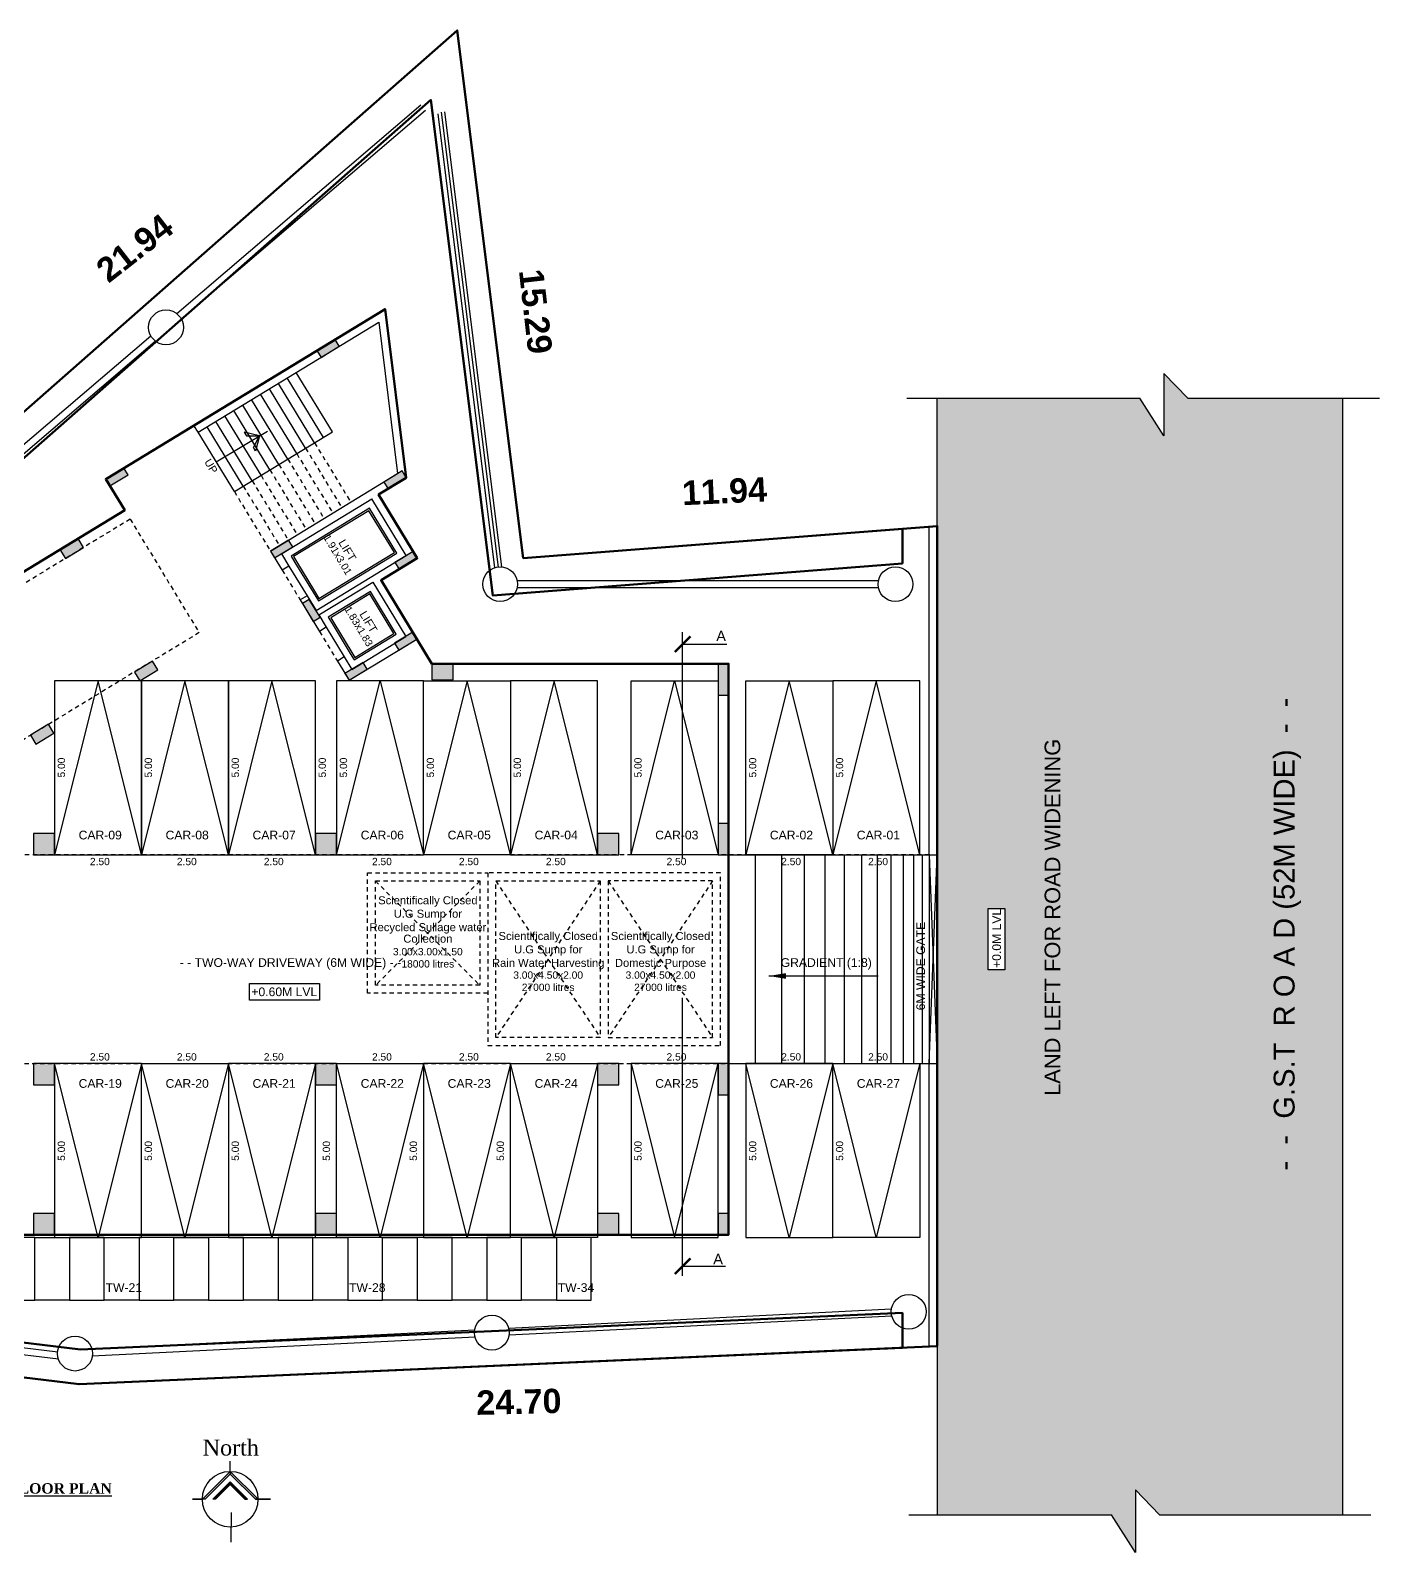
# Model space of a CAD drawing. Header units: metres. Extents: x 0 to 413, y 0 to 124.
# Drawn here: x 52.45 to 91.24, y 25.23 to 68.99 of the extents above; entities that cross this region are included whole.
import ezdxf
from ezdxf.enums import TextEntityAlignment as Align

# ---------------------------------------------------------------- set-up
doc = ezdxf.new("R2010")
doc.units = ezdxf.units.M
doc.header["$LTSCALE"] = 0.5
doc.header["$MEASUREMENT"] = 0
doc.linetypes.add('11010-XREF_SECT REF1$0${ Wide Dash }', pattern=[12, 4, -2, 4, -2])
doc.linetypes.add('HIDDEN', pattern=[0.375, 0.25, -0.125])
doc.layers.add('DIM', color=5, linetype='Continuous')
doc.styles.add('Arial', font='times.ttf', dxfattribs={"height": 9})
doc.styles.add('ARIAL-TITLE', font='arialbd.ttf')
doc.styles.add('Ramesh', font='romantic.ttf')
doc.styles.get("Standard").update_dxf_attribs({"font": 'arial.ttf'})
doc.dimstyles.new('ISO-25', dxfattribs={"dimtxt": 2.5, "dimasz": 2.5, "dimexe": 1.25, "dimexo": 0.625, "dimtad": 1, "dimtxsty": 'Standard', "dimcen": 2.5, "dimadec": 0, "dimazin": 0, "dimtfac": 1, "dimtmove": 0, "dimatfit": 3, "dimfxl": 0, "dimarcsym": 0})
doc.dimstyles.new('Metre 1', dxfattribs={"dimscale": 0.05, "dimtxt": 7.5, "dimasz": 6, "dimexe": 5, "dimexo": 4, "dimgap": 1.5, "dimtad": 1, "dimzin": 3, "dimdsep": 46, "dimtxsty": 'Arial', "dimblk": 'ARCHTICK', "dimcen": 0.09, "dimdle": 4, "dimse1": 1, "dimse2": 1, "dimsd1": 1, "dimsd2": 1, "dimclrd": 1, "dimclre": 1, "dimclrt": 1, "dimadec": 0, "dimazin": 0, "dimtfac": 1, "dimtofl": 0, "dimtmove": 2, "dimatfit": 0, "dimldrblk": 'ARCHTICK', "dimfxl": 0, "dimtolj": 1, "dimtzin": 0, "dimarcsym": 0})

# ---------------------------------------------------------------- blocks, each defined once
blk = doc.blocks.new('_ArchTick')
at = {"layer": 'DIM', "color": 0, "const_width": 0.15}
blk.add_lwpolyline([(-0.5, -0.5), (0.5, 0.5)], dxfattribs=at)

msp = doc.modelspace()

# ---------------------------------------------------------------- hatches: boundary and pattern name
h = msp.add_hatch(color=7)
h.dxf.hatch_style = 1
h.paths.add_polyline_path([(31.153, 36.027), (31.763, 36.027), (31.763, 36.637), (31.153, 36.637)])
h.paths.add_polyline_path([(31.153, 39.979), (31.763, 39.979), (31.763, 40.589), (31.153, 40.589)])
h.paths.add_polyline_path([(35.652, 35.303), (36.102, 35.303), (36.102, 36.257), (35.652, 36.257)])
h.paths.add_polyline_path([(43.652, 35.303), (43.882, 35.303), (43.882, 35.913), (43.652, 35.913)])
h.paths.add_polyline_path([(43.882, 38.68), (43.652, 38.68), (43.652, 39.29), (43.882, 39.29)])
h.paths.add_polyline_path([(46.922, 38.68), (47.222, 38.68), (47.222, 39.29), (46.922, 39.29)])
h.paths.add_polyline_path([(46.922, 34.371), (47.222, 34.371), (47.222, 34.981), (46.922, 34.981)])
h.paths.add_polyline_path([(52.534, 34.371), (53.144, 34.371), (53.144, 34.981), (52.534, 34.981)])
h.paths.add_polyline_path([(52.534, 38.68), (53.144, 38.68), (53.144, 39.29), (52.534, 39.29)])
h.paths.add_polyline_path([(60.644, 38.68), (61.254, 38.68), (61.254, 39.29), (60.644, 39.29)])
h.paths.add_polyline_path([(60.644, 34.371), (61.254, 34.371), (61.254, 34.981), (60.644, 34.981)])
h.paths.add_polyline_path([(68.754, 34.371), (69.364, 34.371), (69.364, 34.981), (68.754, 34.981)])
h.paths.add_polyline_path([(68.754, 38.68), (69.364, 38.68), (69.364, 39.29), (68.754, 39.29)])
h.paths.add_polyline_path([(72.222, 38.39), (72.522, 38.39), (72.522, 39.29), (72.222, 39.29)])
h.paths.add_polyline_path([(72.222, 34.371), (72.522, 34.371), (72.522, 34.981), (72.222, 34.981)])
h.paths.add_polyline_path([(72.222, 45.29), (72.522, 45.29), (72.522, 46.19), (72.222, 46.19)])
h.paths.add_polyline_path([(68.754, 45.29), (69.364, 45.29), (69.364, 45.9), (68.754, 45.9)])
h.paths.add_polyline_path([(72.222, 49.884), (72.522, 49.884), (72.522, 50.784), (72.222, 50.784)])
h.paths.add_polyline_path([(63.992, 50.324), (64.602, 50.324), (64.602, 50.784), (63.992, 50.784)])
h.paths.add_polyline_path([(60.644, 45.29), (61.254, 45.29), (61.254, 45.9), (60.644, 45.9)])
h.paths.add_polyline_path([(52.534, 45.29), (53.144, 45.29), (53.144, 45.9), (52.534, 45.9)])
h.paths.add_polyline_path([(52.45, 48.727), (52.606, 48.47), (53.127, 48.787), (52.972, 49.044)])
h.paths.add_polyline_path([(55.44, 50.546), (55.596, 50.29), (56.117, 50.607), (55.961, 50.863)])
h.paths.add_polyline_path([(54.616, 56.094), (54.736, 55.897), (55.257, 56.214), (55.137, 56.411)])
h.paths.add_polyline_path([(53.298, 54.066), (53.454, 53.809), (53.976, 54.126), (53.82, 54.383)])
h.paths.add_polyline_path([(50.309, 52.246), (50.465, 51.99), (50.986, 52.307), (50.83, 52.563)])
h.paths.add_polyline_path([(44.782, 48.883), (44.938, 48.626), (45.459, 48.943), (45.303, 49.2)])
h.paths.add_polyline_path([(45, 45.29), (45.45, 45.29), (45.45, 45.9), (45, 45.9)])
h.paths.add_polyline_path([(40.266, 45.608), (40.032, 45.992), (39.511, 45.675), (39.745, 45.291)])
h.paths.add_polyline_path([(60.688, 59.789), (60.808, 59.592), (61.329, 59.91), (61.209, 60.106)])
h.paths.add_polyline_path([(62.614, 56.009), (62.734, 55.813), (63.255, 56.13), (63.136, 56.327)])
h.paths.add_polyline_path([(59.352, 54.024), (59.472, 53.828), (59.993, 54.145), (59.873, 54.341)])
h.paths.add_polyline_path([(62.932, 53.698), (63.052, 53.501), (63.573, 53.818), (63.453, 54.015)])
h.paths.add_polyline_path([(60.584, 52), (60.781, 52.119), (60.469, 52.632), (60.272, 52.512)])
h.paths.add_polyline_path([(62.92, 51.372), (63.039, 51.176), (63.56, 51.493), (63.441, 51.689)])
h.paths.add_polyline_path([(61.494, 50.505), (61.614, 50.308), (62.135, 50.625), (62.015, 50.822)])
at = {"lineweight": 20, "ltscale": 0.5}
h = msp.add_hatch(color=2, dxfattribs=at)
h.dxf.hatch_style = 1
h.paths.add_polyline_path([(90.176, 58.419), (85.732, 58.419), (85.038, 59.133), (85.038, 57.333), (84.346, 58.419), (78.522, 58.419), (78.522, 54.744), (78.522, 31.167), (78.522, 26.32), (83.529, 26.32), (84.221, 25.234), (84.221, 27.035), (84.914, 26.32), (90.176, 26.32)])
h.paths.add_polyline_path([(80.469, 41.983), (79.99, 41.983), (79.99, 43.744), (80.469, 43.744)], flags=16)
h.paths.add_polyline_path([(80.423, 41.977), (80.423, 43.803), (80.04, 43.803), (80.04, 41.977)], flags=24)
h.paths.add_polyline_path([(82.184, 38.244), (82.184, 48.746), (81.486, 48.746), (81.486, 38.244)], flags=24)
h.paths.add_polyline_path([(89.17, 36.02), (89.17, 50.244), (87.989, 50.244), (87.989, 36.02)], flags=24)

# ---------------------------------------------------------------- linework, layer by layer
at = {"color": 7}
for p, q in [((56.656, 60.849), (63.676, 66.848)), ((56.786, 60.697), (63.806, 66.696)), ((64.164, 66.593), (65.795, 53.545)), ((64.259, 66.642), (65.895, 53.557)), ((64.358, 66.654), (65.994, 53.569)), ((48.939, 54.256), (55.911, 60.213)), ((49.069, 54.104), (56.041, 60.061)), ((85.038, 59.133), (85.038, 57.333)), ((85.038, 59.133), (85.732, 58.419)), ((77.645, 58.419), (84.346, 58.419)), ((78.522, 54.744), (78.522, 58.419)), ((85.038, 57.333), (84.346, 58.419)), ((85.732, 58.419), (91.24, 58.419)), ((90.176, 58.419), (90.176, 26.32)), ((57.793, 56.587), (59.27, 57.475)), ((58.6, 57.44), (58.662, 57.338)), ((59.037, 57.335), (58.6, 57.44)), ((58.662, 57.338), (59.037, 57.335)), ((58.864, 57.002), (59.037, 57.335)), ((59.037, 57.335), (58.925, 56.899)), ((58.925, 56.899), (58.864, 57.002)), ((78.292, 45.29), (78.292, 54.726)), ((76.83, 53.171), (66.445, 53.171)), ((76.83, 52.971), (66.445, 52.971)), ((72.522, 45.29), (78.292, 45.29)), ((73.292, 45.29), (73.292, 39.29)), ((74.042, 45.29), (74.042, 39.29)), ((74.692, 45.29), (74.692, 39.29)), ((75.292, 45.29), (75.292, 39.29)), ((75.842, 45.29), (75.842, 39.29)), ((76.342, 45.29), (76.342, 39.29)), ((76.792, 45.29), (76.792, 39.29)), ((77.192, 45.29), (77.192, 39.29)), ((77.542, 45.29), (77.542, 39.29)), ((77.842, 45.29), (77.842, 39.29)), ((78.092, 45.29), (78.092, 39.29)), ((78.292, 45.29), (78.292, 39.29)), ((78.292, 39.29), (78.522, 45.29)), ((78.292, 45.29), (78.522, 39.29)), ((78.292, 45.29), (78.522, 45.29)), ((72.522, 39.29), (78.292, 39.29)), ((78.292, 31.167), (78.292, 39.29)), ((78.292, 39.29), (78.522, 39.29)), ((42.281, 32.132), (53.256, 30.799)), ((42.305, 32.33), (53.234, 31.003)), ((77.207, 32.231), (66.201, 31.679)), ((77.217, 32.031), (66.211, 31.479)), ((65.223, 31.63), (54.216, 31.078)), ((65.233, 31.43), (54.226, 30.878)), ((78.522, 31.167), (78.522, 26.32)), ((57.395, 26.767), (58.194, 27.567)), ((58.194, 27.567), (58.194, 27.864)), ((58.194, 27.567), (58.994, 26.767)), ((57.471, 26.767), (58.194, 27.491)), ((57.699, 26.767), (58.194, 27.263)), ((57.775, 26.767), (58.194, 27.187)), ((58.194, 27.56), (58.194, 27.491)), ((58.194, 27.491), (58.918, 26.767)), ((58.194, 27.263), (58.194, 27.187)), ((58.194, 27.263), (58.69, 26.767)), ((58.194, 27.187), (58.614, 26.767)), ((57.471, 26.767), (57.111, 26.767)), ((57.111, 26.767), (57.402, 26.767)), ((57.775, 26.767), (57.699, 26.767)), ((58.69, 26.767), (58.614, 26.767)), ((58.614, 26.767), (58.69, 26.767)), ((58.918, 26.767), (59.349, 26.767)), ((59.349, 26.767), (58.918, 26.767)), ((84.221, 27.035), (84.221, 25.234)), ((84.221, 27.035), (84.914, 26.32)), ((58.223, 26.387), (58.223, 25.975)), ((77.71, 26.32), (83.529, 26.32)), ((84.221, 25.234), (83.529, 26.32)), ((84.914, 26.32), (90.987, 26.32)), ((58.223, 25.537), (58.223, 25.968))]:
    msp.add_line(p, q, dxfattribs=at)
at = {"color": 7, "ltscale": 10}
for p, q in [((57.153, 57.638), (62.649, 60.982)), ((62.649, 60.982), (63.255, 56.13)), ((57.273, 57.441), (62.464, 60.601)), ((62.464, 60.601), (63.008, 56.249)), ((61.132, 57.448), (60.092, 59.157)), ((60.363, 56.98), (59.323, 58.689)), ((60.619, 57.136), (59.579, 58.845)), ((60.875, 57.292), (59.836, 59.001)), ((59.594, 56.513), (58.554, 58.221)), ((59.85, 56.669), (58.811, 58.377)), ((60.107, 56.825), (59.067, 58.533)), ((59.081, 56.201), (58.042, 57.909)), ((59.338, 56.357), (58.298, 58.065)), ((57.273, 57.441), (57.153, 57.638)), ((58.313, 55.733), (57.273, 57.441)), ((58.569, 55.889), (57.529, 57.597)), ((58.825, 56.045), (57.785, 57.753)), ((58.313, 55.733), (61.132, 57.448)), ((59.352, 54.024), (63.008, 56.249)), ((62.46, 55.646), (63.255, 56.13)), ((59.668, 53.947), (62.265, 55.528)), ((59.352, 54.024), (59.688, 53.473)), ((59.668, 53.947), (59.884, 53.593)), ((60.661, 52.316), (63.258, 53.896)), ((59.884, 53.593), (59.688, 53.473)), ((59.884, 53.593), (60.404, 52.739)), ((62.531, 53.184), (63.573, 53.818)), ((60.739, 52.188), (62.293, 53.133)), ((62.293, 53.133), (63.244, 51.57)), ((62.531, 53.184), (63.56, 51.493)), ((60.404, 52.739), (60.207, 52.619)), ((60.207, 52.619), (60.759, 51.714)), ((60.404, 52.739), (60.661, 52.316)), ((60.739, 52.188), (60.955, 51.833)), ((60.955, 51.833), (60.759, 51.714)), ((60.955, 51.833), (61.475, 50.979)), ((61.614, 50.308), (63.56, 51.493)), ((61.691, 50.624), (63.244, 51.57)), ((61.475, 50.979), (61.278, 50.859)), ((61.278, 50.859), (61.614, 50.308)), ((61.475, 50.979), (61.691, 50.624))]:
    msp.add_line(p, q, dxfattribs=at)
at = {"color": 7, "linetype": 'HIDDEN'}
for p, q in [((57.153, 57.638), (54.616, 56.094)), ((60.363, 56.98), (61.403, 55.272)), ((60.619, 57.136), (61.659, 55.428)), ((59.594, 56.513), (60.634, 54.804)), ((59.85, 56.669), (60.89, 54.96)), ((60.107, 56.825), (61.146, 55.116)), ((55.161, 55.199), (54.616, 56.094)), ((58.825, 56.045), (59.865, 54.336)), ((59.081, 56.201), (60.121, 54.492)), ((59.338, 56.357), (60.377, 54.648)), ((58.313, 55.733), (59.352, 54.024)), ((58.569, 55.889), (59.609, 54.18)), ((55.161, 55.199), (31.153, 40.589)), ((55.316, 54.942), (42.946, 47.415)), ((55.316, 54.942), (57.301, 51.679)), ((59.688, 53.473), (60.207, 52.619)), ((57.301, 51.679), (44.932, 44.151)), ((60.759, 51.714), (61.278, 50.859)), ((63.56, 51.493), (63.992, 50.784)), ((63.992, 50.784), (72.522, 50.784)), ((72.522, 50.784), (72.522, 34.371)), ((78.292, 45.29), (33.152, 45.29)), ((62.372, 44.54), (65.372, 41.54)), ((65.372, 44.54), (62.372, 41.54)), ((65.832, 44.54), (68.832, 40.04)), ((68.832, 44.54), (65.832, 40.04)), ((72.062, 44.54), (69.062, 40.04)), ((69.062, 44.54), (72.062, 40.04)), ((33.152, 39.29), (78.292, 39.29)), ((47.152, 34.371), (72.522, 34.371))]:
    msp.add_line(p, q, dxfattribs=at)
at = {"color": 7, "linetype": 'ByBlock'}
for p, q in [((63.573, 53.818), (62.46, 55.646)), ((63.258, 53.896), (62.265, 55.528))]:
    msp.add_line(p, q, dxfattribs=at)
at = {"color": 114, "linetype": 'ByBlock', "lineweight": 60}
msp.add_lwpolyline([(78.522, 31.167), (53.85, 30.072), (53.85, 30.072), (28.866, 33.106), (5.831, 27.658), (5.478, 28.69), (48.242, 54.502), (64.721, 68.99), (64.721, 68.99), (64.721, 68.99), (66.618, 53.821), (78.522, 54.744), (78.522, 31.167)], dxfattribs=at)
at = {"color": 7, "linetype": 'ByBlock', "lineweight": 60}
msp.add_lwpolyline([(77.522, 53.663), (77.522, 54.666), (66.618, 53.821), (64.721, 68.99), (64.721, 68.99), (64.721, 68.99), (48.242, 54.502), (5.478, 28.69), (5.831, 27.658), (28.866, 33.106), (53.85, 30.072), (53.85, 30.072), (77.522, 31.123), (77.522, 32.124), (53.888, 31.075), (28.81, 34.12), (8.419, 29.297), (48.835, 53.692), (63.963, 66.992), (65.744, 52.75)], close=True, dxfattribs=at)
at = {"color": 1, "lineweight": 60, "ltscale": 0.5}
msp.add_lwpolyline([(31.153, 36.027), (31.153, 40.589), (55.161, 55.199), (54.616, 56.094), (62.649, 60.982), (63.255, 56.13), (62.46, 55.646), (63.573, 53.818), (62.531, 53.184), (63.992, 50.784), (72.522, 50.784), (72.522, 34.371), (43.652, 34.371), (43.652, 35.303), (35.652, 35.303), (35.652, 36.027), (31.153, 36.027)], close=True, dxfattribs=at)
at = {"color": 7, "linetype": 'ByBlock'}
for points in [[(60.688, 59.789), (60.808, 59.592), (61.329, 59.91), (61.209, 60.106)], [(54.616, 56.094), (54.736, 55.897), (55.257, 56.214), (55.137, 56.411)], [(62.614, 56.009), (62.734, 55.813), (63.255, 56.13), (63.136, 56.327)], [(53.298, 54.066), (53.454, 53.809), (53.976, 54.126), (53.82, 54.383)], [(59.352, 54.024), (59.472, 53.828), (59.993, 54.145), (59.873, 54.341)], [(62.932, 53.698), (63.052, 53.501), (63.573, 53.818), (63.453, 54.015)], [(60.584, 52), (60.781, 52.119), (60.469, 52.632), (60.272, 52.512)], [(62.92, 51.372), (63.039, 51.176), (63.56, 51.493), (63.441, 51.689)], [(55.44, 50.546), (55.596, 50.29), (56.117, 50.607), (55.961, 50.863)], [(61.494, 50.505), (61.614, 50.308), (62.135, 50.625), (62.015, 50.822)], [(63.992, 50.324), (64.602, 50.324), (64.602, 50.784), (63.992, 50.784)], [(72.222, 49.884), (72.522, 49.884), (72.522, 50.784), (72.222, 50.784)], [(52.45, 48.727), (52.606, 48.47), (53.127, 48.787), (52.972, 49.044)], [(72.222, 45.29), (72.522, 45.29), (72.522, 46.19), (72.222, 46.19)], [(52.534, 45.29), (53.144, 45.29), (53.144, 45.9), (52.534, 45.9)], [(60.644, 45.29), (61.254, 45.29), (61.254, 45.9), (60.644, 45.9)], [(68.754, 45.29), (69.364, 45.29), (69.364, 45.9), (68.754, 45.9)], [(52.534, 38.68), (53.144, 38.68), (53.144, 39.29), (52.534, 39.29)], [(60.644, 38.68), (61.254, 38.68), (61.254, 39.29), (60.644, 39.29)], [(68.754, 38.68), (69.364, 38.68), (69.364, 39.29), (68.754, 39.29)], [(72.222, 38.39), (72.522, 38.39), (72.522, 39.29), (72.222, 39.29)], [(52.534, 34.371), (53.144, 34.371), (53.144, 34.981), (52.534, 34.981)], [(60.644, 34.371), (61.254, 34.371), (61.254, 34.981), (60.644, 34.981)], [(68.754, 34.371), (69.364, 34.371), (69.364, 34.981), (68.754, 34.981)], [(72.222, 34.371), (72.522, 34.371), (72.522, 34.981), (72.222, 34.981)]]:
    msp.add_lwpolyline(points, close=True, dxfattribs=at)
at = {"color": 7}
for points in [[(62.983, 53.963), (62.198, 55.253), (59.943, 53.881), (60.055, 53.697), (60.575, 52.843), (60.728, 52.591)], [(62.914, 53.98), (62.181, 55.184), (60.012, 53.864), (60.098, 53.723), (60.618, 52.869), (60.745, 52.659)], [(62.226, 52.858), (61.014, 52.121), (61.126, 51.937), (61.646, 51.083), (61.757, 50.899), (62.969, 51.637)], [(62.209, 52.79), (61.083, 52.104), (61.169, 51.963), (61.688, 51.109), (61.774, 50.968), (62.901, 51.653)], [(55.644, 50.29), (53.144, 50.29), (53.144, 45.29), (55.644, 45.29)], [(58.144, 50.29), (55.644, 50.29), (55.644, 45.29), (58.144, 45.29)], [(60.644, 50.29), (58.144, 50.29), (58.144, 45.29), (60.644, 45.29)], [(63.754, 50.29), (61.254, 50.29), (61.254, 45.29), (63.754, 45.29)], [(63.754, 50.29), (66.254, 50.29), (66.254, 45.29), (63.754, 45.29)], [(68.754, 50.29), (66.254, 50.29), (66.254, 45.29), (68.754, 45.29)], [(69.722, 50.29), (72.222, 50.29), (72.222, 45.29), (69.722, 45.29)], [(73.018, 50.29), (75.518, 50.29), (75.518, 45.29), (73.018, 45.29)], [(78.018, 50.29), (75.518, 50.29), (75.518, 45.29), (78.018, 45.29)], [(79.99, 41.983), (79.99, 43.744), (80.469, 43.744), (80.469, 41.983)], [(58.746, 41.594), (60.761, 41.594), (60.761, 41.115), (58.746, 41.115)], [(53.144, 34.29), (55.644, 34.29), (55.644, 39.29), (53.144, 39.29)], [(58.144, 34.29), (55.644, 34.29), (55.644, 39.29), (58.144, 39.29)], [(58.144, 34.29), (60.644, 34.29), (60.644, 39.29), (58.144, 39.29)], [(63.754, 34.29), (61.254, 34.29), (61.254, 39.29), (63.754, 39.29)], [(63.754, 34.29), (66.254, 34.29), (66.254, 39.29), (63.754, 39.29)], [(68.754, 34.29), (66.254, 34.29), (66.254, 39.29), (68.754, 39.29)], [(69.722, 34.29), (72.222, 34.29), (72.222, 39.29), (69.722, 39.29)], [(73.018, 34.29), (75.518, 34.29), (75.518, 39.29), (73.018, 39.29)], [(78.018, 34.29), (75.518, 34.29), (75.518, 39.29), (78.018, 39.29)], [(51.574, 32.49), (52.574, 32.49), (52.574, 34.29), (51.574, 34.29)], [(53.574, 32.49), (52.574, 32.49), (52.574, 34.29), (53.574, 34.29)], [(53.574, 32.49), (54.574, 32.49), (54.574, 34.29), (53.574, 34.29)], [(55.574, 32.49), (54.574, 32.49), (54.574, 34.29), (55.574, 34.29)], [(55.574, 32.49), (56.574, 32.49), (56.574, 34.29), (55.574, 34.29)], [(57.574, 32.49), (56.574, 32.49), (56.574, 34.29), (57.574, 34.29)], [(57.574, 32.49), (58.574, 32.49), (58.574, 34.29), (57.574, 34.29)], [(59.574, 32.49), (58.574, 32.49), (58.574, 34.29), (59.574, 34.29)], [(59.574, 32.49), (60.574, 32.49), (60.574, 34.29), (59.574, 34.29)], [(61.574, 32.49), (60.574, 32.49), (60.574, 34.29), (61.574, 34.29)], [(61.574, 32.49), (62.574, 32.49), (62.574, 34.29), (61.574, 34.29)], [(63.574, 32.49), (62.574, 32.49), (62.574, 34.29), (63.574, 34.29)], [(63.574, 32.49), (64.574, 32.49), (64.574, 34.29), (63.574, 34.29)], [(65.574, 32.49), (64.574, 32.49), (64.574, 34.29), (65.574, 34.29)], [(65.574, 32.49), (66.574, 32.49), (66.574, 34.29), (65.574, 34.29)], [(67.574, 32.49), (66.574, 32.49), (66.574, 34.29), (67.574, 34.29)], [(67.574, 32.49), (68.574, 32.49), (68.574, 34.29), (67.574, 34.29)]]:
    msp.add_lwpolyline(points, close=True, dxfattribs=at)
at = {"color": 7, "linetype": '11010-XREF_SECT REF1$0${ Wide Dash }', "ltscale": 4}
msp.add_lwpolyline([(71.202, 33.185), (71.202, 51.69)], dxfattribs=at)
at = {"color": 7}
for points in [[(55.644, 45.29), (54.394, 50.29), (53.144, 45.29)], [(58.144, 45.29), (56.894, 50.29), (55.644, 45.29)], [(60.644, 45.29), (59.394, 50.29), (58.144, 45.29)], [(61.254, 45.29), (62.504, 50.29), (63.754, 45.29)], [(66.254, 45.29), (65.004, 50.29), (63.754, 45.29)], [(68.754, 45.29), (67.504, 50.29), (66.254, 45.29)], [(69.722, 45.29), (70.972, 50.29), (72.222, 45.29)], [(75.518, 45.29), (74.268, 50.29), (73.018, 45.29)], [(78.018, 45.29), (76.768, 50.29), (75.518, 45.29)], [(55.644, 39.29), (54.394, 34.29), (53.144, 39.29)], [(58.144, 39.29), (56.894, 34.29), (55.644, 39.29)], [(60.644, 39.29), (59.394, 34.29), (58.144, 39.29)], [(63.754, 39.29), (62.504, 34.29), (61.254, 39.29)], [(66.254, 39.29), (65.004, 34.29), (63.754, 39.29)], [(68.754, 39.29), (67.504, 34.29), (66.254, 39.29)], [(69.722, 39.29), (70.972, 34.29), (72.222, 39.29)], [(75.518, 39.29), (74.268, 34.29), (73.018, 39.29)], [(78.018, 39.29), (76.768, 34.29), (75.518, 39.29)]]:
    msp.add_lwpolyline(points, dxfattribs=at)
at = {"color": 7, "linetype": 'HIDDEN'}
for points in [[(62.142, 44.77), (65.602, 44.77), (65.602, 41.31), (62.142, 41.31)], [(72.292, 44.77), (65.602, 44.77), (65.602, 39.81), (72.292, 39.81)], [(62.372, 44.54), (65.372, 44.54), (65.372, 41.54), (62.372, 41.54)], [(65.832, 44.54), (68.832, 44.54), (68.832, 40.04), (65.832, 40.04)], [(72.062, 44.54), (69.062, 44.54), (69.062, 40.04), (72.062, 40.04)]]:
    msp.add_lwpolyline(points, close=True, dxfattribs=at)
at = {"color": 7}
for centre, radius in [((56.348, 60.455), 0.5), ((65.955, 53.071), 0.5), ((77.32, 53.071), 0.5), ((77.702, 32.156), 0.5), ((65.717, 31.555), 0.5), ((53.732, 30.953), 0.5), ((58.194, 26.767), 0.799)]:
    msp.add_circle(centre, radius, dxfattribs=at)
for points in [[(58.194, 27.491), (58.194, 27.567), (57.471, 26.767), (57.395, 26.767)], [(58.918, 26.767), (58.994, 26.767), (58.194, 27.491), (58.194, 27.567)], [(58.194, 27.187), (58.194, 27.263), (57.775, 26.767), (57.699, 26.767)], [(58.614, 26.767), (58.69, 26.767), (58.194, 27.187), (58.194, 27.263)]]:
    msp.add_solid(points, dxfattribs=at)

# ---------------------------------------------------------------- texts
at = {"lineweight": 20, "style": 'ARIAL-TITLE'}
for s, rotation, p in [('21.94', 37.9819, (54.697, 61.709)), ('15.29', 276.4739, (66.494, 62.087)), ('11.94', 2.6467, (71.198, 55.341)), ('24.70', 1.3449, (65.28, 29.191))]:
    msp.add_text(s, height=0.7, rotation=rotation, dxfattribs=at).set_placement(p)
at = {"color": 7}
for s, height, rotation, p in [('UP', 0.22, 301, (57.439, 56.59)), ('1.91x3.01', 0.21, 301, (60.864, 54.417)), ('LIFT', 0.23, 301, (61.295, 54.271)), ('1.83x1.83', 0.21, 301, (61.47, 52.359)), ('LIFT', 0.23, 301, (61.901, 52.213)), ('-  -  G.S.T  R O A D (52M WIDE)  -  - ', 0.6, 90, (88.797, 36.217)), ('LAND LEFT FOR ROAD WIDENING', 0.45, 90, (82.06, 38.361)), ('5.00', 0.21, 90, (53.445, 47.515)), ('5.00', 0.21, 90, (55.945, 47.515)), ('5.00', 0.21, 90, (55.945, 47.515)), ('5.00', 0.21, 90, (58.445, 47.515)), ('5.00', 0.21, 90, (58.445, 47.515)), ('5.00', 0.21, 90, (60.945, 47.515)), ('5.00', 0.21, 90, (61.555, 47.515)), ('5.00', 0.21, 90, (64.055, 47.515)), ('5.00', 0.21, 90, (66.555, 47.515)), ('5.00', 0.21, 90, (70.023, 47.515)), ('5.00', 0.21, 90, (73.319, 47.515)), ('5.00', 0.21, 90, (75.819, 47.515)), ('6M WIDE GATE', 0.25, 90, (78.17, 40.823)), ('+0.0M LVL', 0.25, 90, (80.355, 42.041)), ('5.00', 0.21, 90, (53.445, 36.495)), ('5.00', 0.21, 90, (55.945, 36.495)), ('5.00', 0.21, 90, (58.445, 36.495)), ('5.00', 0.21, 90, (61.065, 36.495)), ('5.00', 0.21, 90, (63.565, 36.495)), ('5.00', 0.21, 90, (66.065, 36.495)), ('5.00', 0.21, 90, (70.023, 36.495)), ('5.00', 0.21, 90, (73.319, 36.495)), ('5.00', 0.21, 90, (75.819, 36.495))]:
    msp.add_text(s, height=height, rotation=rotation, dxfattribs=at).set_placement(p)
for s, height, p in [('A', 0.3, (72.309, 51.434)), ('Scientifically Closed', 0.23, (63.878, 43.87)), ('Recycled Sullage water', 0.23, (63.878, 43.097)), ('U.G Sump for', 0.23, (63.878, 43.484)), ('Collection', 0.23, (63.878, 42.766)), ('Scientifically Closed', 0.23, (67.338, 42.844)), ('Scientifically Closed', 0.23, (70.568, 42.844)), ('3.00x3.00x1.50', 0.21, (63.876, 42.403)), ('U.G Sump for', 0.23, (67.338, 42.458)), ('U.G Sump for', 0.23, (70.568, 42.458)), ('18000 litres', 0.21, (63.876, 42.052)), ('Rain Water Harvesting', 0.23, (67.338, 42.071)), ('Domestic Purpose', 0.23, (70.568, 42.071)), ('3.00x4.50x2.00', 0.21, (67.336, 41.73)), ('27000 litres', 0.21, (67.336, 41.378)), ('3.00x4.50x2.00', 0.21, (70.566, 41.73)), ('27000 litres', 0.21, (70.566, 41.378)), ('A', 0.3, (72.222, 33.522))]:
    msp.add_text(s, height=height, dxfattribs=at).set_placement(p, align=Align.CENTER)
for s, height, p in [('CAR-09', 0.25, (53.836, 45.735)), ('CAR-08', 0.25, (56.336, 45.735)), ('CAR-07', 0.25, (58.836, 45.735)), ('CAR-06', 0.25, (61.946, 45.735)), ('CAR-05', 0.25, (64.446, 45.735)), ('CAR-04', 0.25, (66.946, 45.735)), ('CAR-03', 0.25, (70.414, 45.735)), ('CAR-02', 0.25, (73.71, 45.735)), ('CAR-01', 0.25, (76.21, 45.735)), ('2.50', 0.21, (54.161, 44.994)), ('2.50', 0.21, (56.661, 44.994)), ('2.50', 0.21, (59.161, 44.994)), ('2.50', 0.21, (62.271, 44.994)), ('2.50', 0.21, (64.771, 44.994)), ('2.50', 0.21, (67.271, 44.994)), ('2.50', 0.21, (70.74, 44.994)), ('2.50', 0.21, (74.036, 44.994)), ('2.50', 0.21, (76.536, 44.994)), ('- - TWO-WAY DRIVEWAY (6M WIDE) - - ', 0.25, (56.745, 42.07)), ('GRADIENT (1:8)', 0.25, (74.022, 42.07)), ('+0.60M LVL', 0.25, (58.803, 41.229)), ('2.50', 0.21, (54.161, 39.378)), ('2.50', 0.21, (56.661, 39.378)), ('2.50', 0.21, (59.161, 39.378)), ('2.50', 0.21, (62.271, 39.378)), ('2.50', 0.21, (64.771, 39.378)), ('2.50', 0.21, (67.271, 39.378)), ('2.50', 0.21, (70.74, 39.378)), ('2.50', 0.21, (74.036, 39.378)), ('2.50', 0.21, (76.536, 39.378)), ('CAR-19', 0.25, (53.836, 38.594)), ('CAR-20', 0.25, (56.336, 38.594)), ('CAR-21', 0.25, (58.836, 38.594)), ('CAR-22', 0.25, (61.946, 38.594)), ('CAR-23', 0.25, (64.446, 38.594)), ('CAR-24', 0.25, (66.946, 38.594)), ('CAR-25', 0.25, (70.414, 38.594)), ('CAR-26', 0.25, (73.71, 38.594)), ('CAR-27', 0.25, (76.21, 38.594)), ('TW-21', 0.25, (54.612, 32.726)), ('TW-28', 0.25, (61.612, 32.726)), ('TW-34', 0.25, (67.612, 32.726))]:
    msp.add_text(s, height=height, dxfattribs=at).set_placement(p)
at = {"color": 7, "style": 'Arial'}
msp.add_text('North', height=0.4583, dxfattribs=at).set_placement((58.211, 28.022), align=Align.CENTER)
at = {"color": 7, "insert": (51.417, 26.924), "char_height": 0.3, "attachment_point": 8, "style": 'Ramesh'}
msp.add_mtext('{\\fRomantic|b1|i0|c2|p2;\\L\\C0;SITE CUM STILT FLOOR PLAN}', dxfattribs=at)

# ---------------------------------------------------------------- leaders
at = {"color": 7, "ltscale": 10}
for points in [[(71.202, 51.348), (72.472, 51.348)], [(71.202, 33.464), (72.432, 33.464)]]:
    msp.add_leader(points, dimstyle='Metre 1', override={"dimasz": 9, "dimgap": 1.5, "dimtad": 0, "dimclrd": 7}, dxfattribs=at)
at = {"color": 7}
msp.add_leader([(73.679, 41.809), (76.829, 41.809)], dimstyle='ISO-25', override={"dimasz": 0.5, "dimgap": 0.625, "dimtad": 0, "dimfxl": 7.5, "dimfxlon": 1, "dimarcsym": 1}, dxfattribs=at)

doc.saveas('drawing.dxf')
